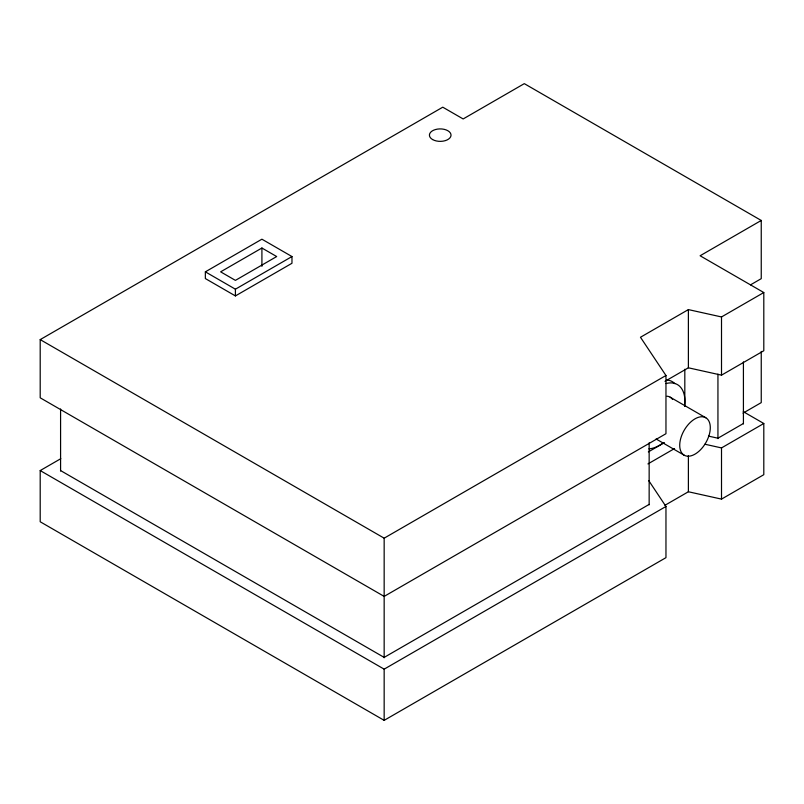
<?xml version="1.0" encoding="UTF-8"?>
<svg xmlns="http://www.w3.org/2000/svg" width="804" height="804" viewBox="0 0 804 804"><rect width="100%" height="100%" fill="white"/><g stroke="black" fill="none" stroke-linecap="round" stroke-linejoin="round"><path stroke-width="1.21" d="M664.968 381.327L688.385 367.8L721.51 375.156L763.8 350.745L763.8 292.535L721.51 316.947L688.385 309.6L640.476 337.258L665.963 375.498L665.963 433.708L384.161 596.397L40.2 397.809L40.2 339.61L442.763 107.183L463.154 118.952L524.298 83.646L761.247 220.457L761.247 278.656L750.524 284.857M205.352 271.842L261.913 239.19L291.973 256.546L291.973 263.27L235.411 295.922L205.352 278.566L205.352 271.842L235.411 289.199L291.973 256.546M261.913 248.014L220.638 271.842L235.411 280.375L276.687 256.546L261.913 248.014L261.913 266.325M648.748 480.621L665.963 506.47L665.963 557.654L384.161 720.354L40.2 521.766L40.2 470.571L60.813 458.672M761.247 220.457L700.103 255.762L763.8 292.535M40.2 339.61L384.161 538.188L665.963 375.498M648.336 451.908L664.436 442.622M647.934 463.918L674.546 448.552M743.017 413.145L761.247 402.613L761.247 351.418M743.419 423.497L717.942 438.21L708.475 436.11M704.947 444.24L721.51 447.918L763.8 423.497L763.8 474.692L721.51 499.113L688.385 491.757L664.968 505.274M649.15 504.409L384.161 657.391L60.581 470.571M40.2 470.571L384.161 669.159L665.963 506.47M743.288 411.658L763.8 423.497M670.144 397.166L705.822 417.768A21.618 12.482 -60 0 1 698.967 451.255A21.618 12.482 -60 0 1 680.244 440.441A21.618 12.482 -60 0 1 705.822 417.768M656.094 438.984L684.194 455.215M743.419 361.89L743.419 423.919M721.51 316.947L721.51 375.156M721.51 447.918L721.51 499.113M717.942 374.121L717.942 438.622M688.385 309.6L688.385 367.8M688.385 455.546L688.385 491.757M684.817 369.247L684.817 406.462M649.15 442.803L649.15 504.822M384.161 538.188L384.161 657.803M384.161 669.159L384.161 720.354M235.411 289.199L235.411 295.922M60.581 408.965L60.581 470.993M667.019 380.021A36.14 20.864 -60 0 1 674.918 383.669M665.953 383.568A36.14 20.864 -60 0 1 684.606 405.708M663.149 442.873A36.14 20.864 -60 0 1 648.939 448.853M666.978 396.191A21.618 12.482 -60 0 1 672.576 399.427M432.572 139.544A10.814 6.241 0 0 0 450.662 136.75A10.814 6.241 0 0 0 437.416 129.112A10.814 6.241 0 0 0 432.572 139.544"/></g></svg>
